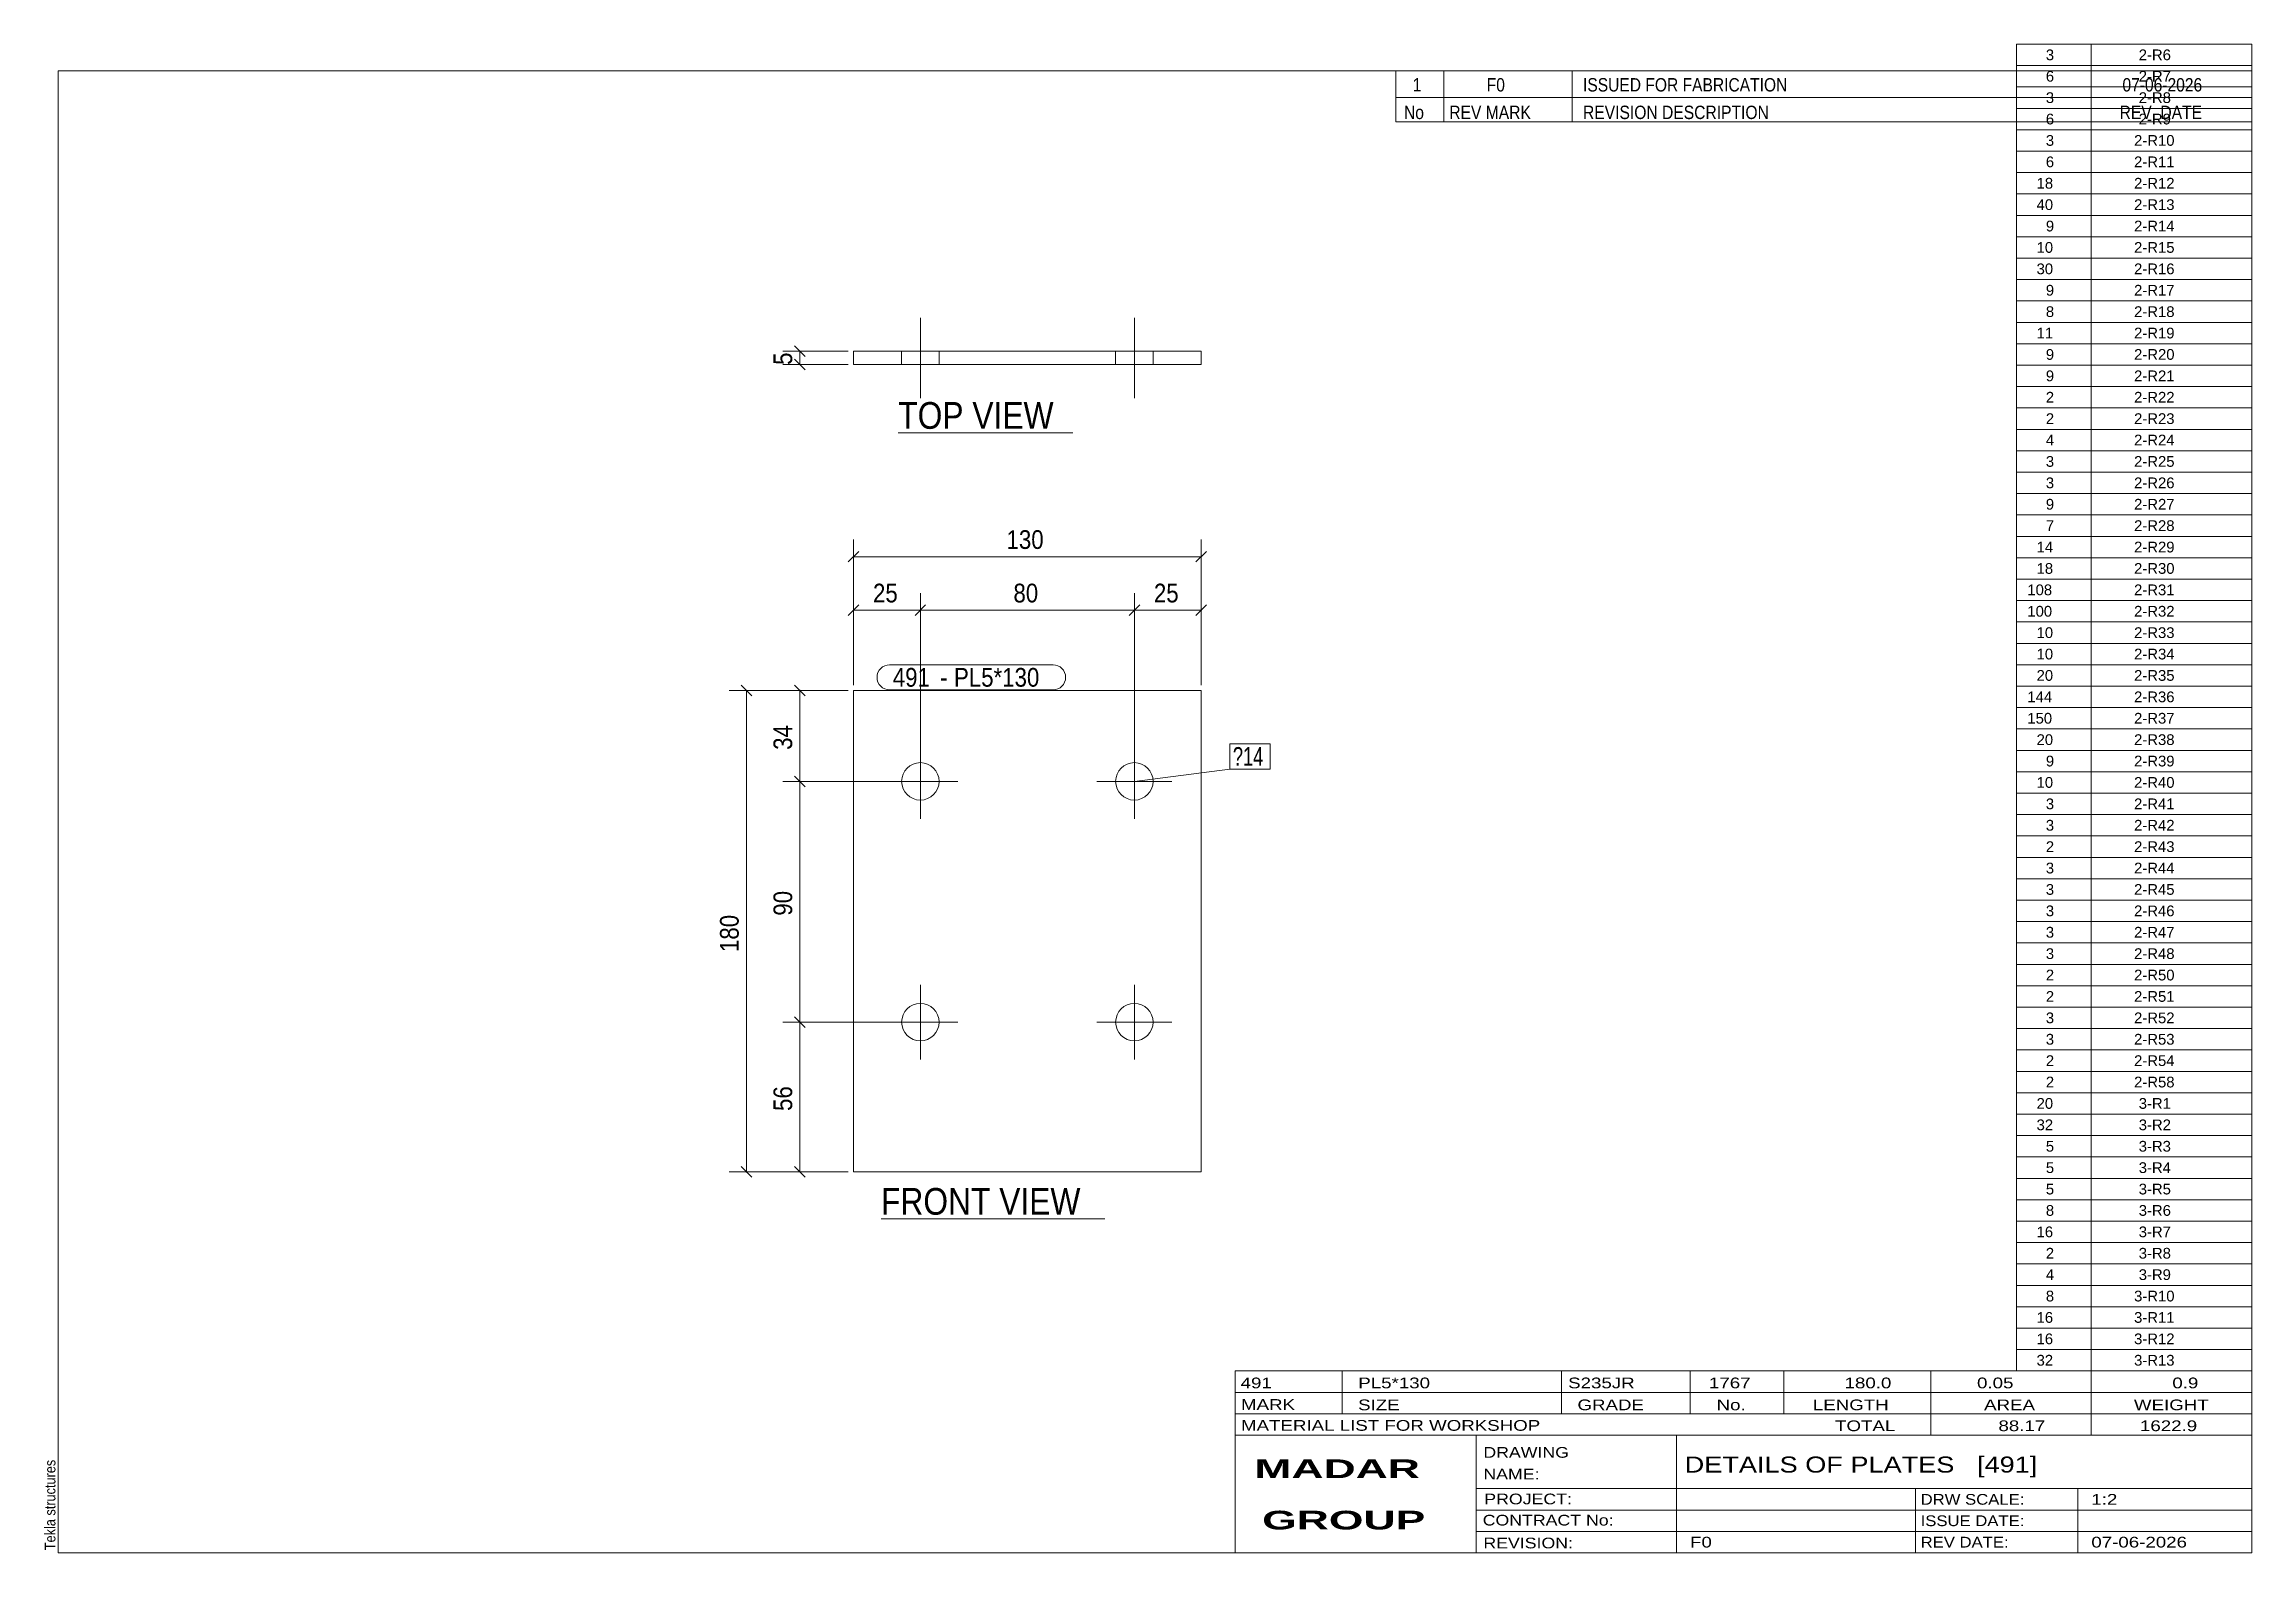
# Model space of a CAD drawing. Header units: millimetres. Extents: x 2 to 415, y 5 to 287.
import ezdxf

# ---------------------------------------------------------------- set-up
doc = ezdxf.new("R2010")
doc.units = ezdxf.units.MM
doc.linetypes.add('XKITLINE00', pattern=[0])
for name, color, linetype, lineweight in [('Bolt', 3, 'Continuous', 0), ('BoltMark', 7, 'Continuous', 0), ('Dimensions', 7, 'Continuous', 0), ('DrawingSheet', 5, 'Continuous', 0), ('OtherObjectType', 7, 'Continuous', 0), ('Part', 2, 'Continuous', 0), ('PartMark', 7, 'Continuous', 0)]:
    doc.layers.add(name, color=color, linetype=linetype, lineweight=lineweight)
doc.styles.add('ARIAL', font='ARIAL.TTF')
doc.styles.add('ARIAL_BOLD', font='ARIALBD.TTF')
doc.styles.add('ARIAL_NARROW', font='ARIALN.TTF')

# ---------------------------------------------------------------- blocks, each defined once
blk = doc.blocks.new('*A1')
at = {"layer": 'Bolt', "color": 3, "linetype": 'XKITLINE00', "lineweight": 0}
for p, q in [((166.15, 156.2), (166.15, 142.2)), ((206.15, 156.2), (206.15, 142.2)), ((159.15, 149.2), (173.15, 149.2)), ((199.15, 149.2), (213.15, 149.2)), ((166.15, 111.2), (166.15, 97.2)), ((206.15, 111.2), (206.15, 97.2)), ((159.15, 104.2), (173.15, 104.2)), ((199.15, 104.2), (213.15, 104.2))]:
    blk.add_line(p, q, dxfattribs=at)
for centre in [(166.15, 149.2), (206.15, 149.2), (166.15, 104.2), (206.15, 104.2)]:
    blk.add_circle(centre, 3.5, dxfattribs=at)
blk = doc.blocks.new('*A2')
at = {"layer": 'Part', "color": 2, "linetype": 'XKITLINE00', "lineweight": 0}
for p, q in [((153.65, 76.2), (153.65, 166.2)), ((153.65, 166.2), (218.65, 166.2)), ((218.65, 76.2), (218.65, 166.2)), ((153.65, 76.2), (218.65, 76.2))]:
    blk.add_line(p, q, dxfattribs=at)
blk = doc.blocks.new('*A3')
at = {"layer": 'Bolt', "color": 3, "linetype": 'XKITLINE00', "lineweight": 0}
for p, q in [((166.15, 220.85), (166.15, 235.85)), ((166.15, 220.85), (166.15, 235.85)), ((206.15, 220.85), (206.15, 235.85)), ((206.15, 220.85), (206.15, 235.85)), ((162.65, 229.6), (162.65, 227.1)), ((162.65, 229.6), (162.65, 227.1)), ((169.65, 229.6), (169.65, 227.1)), ((169.65, 229.6), (169.65, 227.1)), ((202.65, 229.6), (202.65, 227.1)), ((202.65, 229.6), (202.65, 227.1)), ((209.65, 229.6), (209.65, 227.1)), ((209.65, 229.6), (209.65, 227.1))]:
    blk.add_line(p, q, dxfattribs=at)
blk = doc.blocks.new('*A4')
at = {"layer": 'Part', "color": 2, "linetype": 'XKITLINE00', "lineweight": 0}
for p, q in [((153.65, 229.6), (218.65, 229.6)), ((153.65, 227.1), (153.65, 229.6)), ((218.65, 227.1), (153.65, 227.1)), ((218.65, 229.6), (218.65, 227.1))]:
    blk.add_line(p, q, dxfattribs=at)
blk = doc.blocks.new('*A5')
at = {"layer": 'DrawingSheet', "color": 5, "linetype": 'XKITLINE00', "lineweight": 0}
for p, q in [((415, 282), (5, 282)), ((5, 282), (5, 5)), ((415, 5), (415, 282)), ((5, 5), (415, 5))]:
    blk.add_line(p, q, dxfattribs=at)
at = {"layer": 'DrawingSheet', "color": 5, "style": 'ARIAL', "width": 0.85}
blk.add_text('Tekla structures', height=2, rotation=90, dxfattribs=at).set_placement((4.5, 5.5))
blk = doc.blocks.new('*A6')
at = {"layer": 'OtherObjectType', "color": 7, "linetype": 'XKITLINE00', "lineweight": 0}
for p, q in [((371, 287), (415, 287)), ((371, 287), (371, 287)), ((371, 283), (371, 287)), ((385, 287), (385, 287)), ((385, 283), (385, 287)), ((415, 287), (415, 287)), ((415, 283), (415, 287)), ((371, 283), (415, 283)), ((371, 279), (371, 283)), ((385, 279), (385, 283)), ((415, 279), (415, 283)), ((371, 279), (415, 279)), ((371, 275), (371, 279)), ((385, 275), (385, 279)), ((415, 275), (415, 279)), ((371, 275), (415, 275)), ((371, 271), (371, 275)), ((385, 271), (385, 275)), ((415, 271), (415, 275)), ((371, 271), (415, 271)), ((371, 267), (371, 271)), ((385, 267), (385, 271)), ((415, 267), (415, 271)), ((371, 267), (415, 267)), ((371, 263), (371, 267)), ((385, 263), (385, 267)), ((415, 263), (415, 267)), ((371, 263), (415, 263)), ((371, 259), (371, 263)), ((385, 259), (385, 263)), ((415, 259), (415, 263)), ((371, 259), (415, 259)), ((371, 255), (371, 259)), ((385, 255), (385, 259)), ((415, 255), (415, 259)), ((371, 255), (415, 255)), ((371, 251), (371, 255)), ((385, 251), (385, 255)), ((415, 251), (415, 255)), ((371, 251), (415, 251)), ((371, 247), (371, 251)), ((385, 247), (385, 251)), ((415, 247), (415, 251)), ((371, 247), (415, 247)), ((371, 243), (371, 247)), ((385, 243), (385, 247)), ((415, 243), (415, 247)), ((371, 243), (415, 243)), ((371, 239), (371, 243)), ((385, 239), (385, 243)), ((415, 239), (415, 243)), ((371, 239), (415, 239)), ((371, 235), (371, 239)), ((385, 235), (385, 239)), ((415, 235), (415, 239)), ((371, 235), (415, 235)), ((371, 231), (371, 235)), ((385, 231), (385, 235)), ((415, 231), (415, 235)), ((371, 231), (415, 231)), ((371, 227), (371, 231)), ((371, 227), (415, 227)), ((371, 223), (371, 227)), ((385, 227), (385, 231)), ((385, 223), (385, 227)), ((415, 227), (415, 231)), ((415, 223), (415, 227)), ((371, 223), (415, 223)), ((371, 219), (371, 223)), ((385, 219), (385, 223)), ((415, 219), (415, 223)), ((371, 219), (415, 219)), ((371, 215), (371, 219)), ((385, 215), (385, 219)), ((415, 215), (415, 219)), ((371, 215), (415, 215)), ((371, 211), (371, 215)), ((385, 211), (385, 215)), ((415, 211), (415, 215)), ((371, 211), (415, 211)), ((371, 207), (371, 211)), ((385, 207), (385, 211)), ((415, 207), (415, 211)), ((371, 207), (415, 207)), ((371, 203), (371, 207)), ((385, 203), (385, 207)), ((415, 203), (415, 207)), ((371, 203), (415, 203)), ((371, 199), (371, 203)), ((385, 199), (385, 203)), ((415, 199), (415, 203)), ((371, 199), (415, 199)), ((371, 195), (371, 199)), ((385, 195), (385, 199)), ((415, 195), (415, 199)), ((371, 195), (415, 195)), ((371, 191), (371, 195)), ((385, 191), (385, 195)), ((415, 191), (415, 195)), ((371, 191), (415, 191)), ((371, 187), (371, 191)), ((385, 187), (385, 191)), ((415, 187), (415, 191)), ((371, 187), (415, 187)), ((371, 183), (371, 187)), ((385, 183), (385, 187)), ((415, 183), (415, 187)), ((371, 183), (415, 183)), ((371, 179), (371, 183)), ((385, 179), (385, 183)), ((415, 179), (415, 183)), ((371, 179), (415, 179)), ((371, 175), (371, 179)), ((385, 175), (385, 179)), ((415, 175), (415, 179)), ((371, 175), (415, 175)), ((371, 171), (371, 175)), ((385, 171), (385, 175)), ((415, 171), (415, 175)), ((371, 171), (415, 171)), ((371, 167), (371, 171)), ((385, 167), (385, 171)), ((415, 167), (415, 171)), ((371, 167), (415, 167)), ((371, 163), (371, 167)), ((385, 163), (385, 167)), ((415, 163), (415, 167)), ((371, 163), (415, 163)), ((371, 159), (371, 163)), ((385, 159), (385, 163)), ((415, 159), (415, 163)), ((371, 159), (415, 159)), ((371, 155), (371, 159)), ((385, 155), (385, 159)), ((415, 155), (415, 159)), ((371, 155), (415, 155)), ((371, 151), (371, 155)), ((385, 151), (385, 155)), ((415, 151), (415, 155)), ((371, 151), (415, 151)), ((371, 147), (371, 151)), ((385, 147), (385, 151)), ((415, 147), (415, 151)), ((371, 147), (415, 147)), ((371, 143), (371, 147)), ((385, 143), (385, 147)), ((415, 143), (415, 147)), ((371, 143), (415, 143)), ((371, 139), (371, 143)), ((385, 139), (385, 143)), ((415, 139), (415, 143)), ((371, 139), (415, 139)), ((371, 135), (371, 139)), ((385, 135), (385, 139)), ((415, 135), (415, 139)), ((371, 135), (415, 135)), ((371, 131), (371, 135)), ((385, 131), (385, 135)), ((415, 131), (415, 135)), ((371, 131), (415, 131)), ((371, 127), (371, 131)), ((385, 127), (385, 131)), ((415, 127), (415, 131)), ((371, 127), (415, 127)), ((371, 123), (371, 127)), ((385, 123), (385, 127)), ((415, 123), (415, 127)), ((371, 123), (415, 123)), ((371, 119), (371, 123)), ((385, 119), (385, 123)), ((415, 119), (415, 123)), ((371, 119), (415, 119)), ((371, 115), (371, 119)), ((385, 115), (385, 119)), ((415, 115), (415, 119)), ((371, 115), (415, 115)), ((371, 111), (371, 115)), ((385, 111), (385, 115)), ((415, 111), (415, 115)), ((371, 111), (415, 111)), ((371, 107), (371, 111)), ((385, 107), (385, 111)), ((415, 107), (415, 111)), ((371, 107), (415, 107)), ((371, 103), (371, 107)), ((385, 103), (385, 107)), ((415, 103), (415, 107)), ((371, 103), (415, 103)), ((371, 99), (371, 103)), ((385, 99), (385, 103)), ((415, 99), (415, 103)), ((371, 99), (415, 99)), ((371, 95), (371, 99)), ((371, 95), (415, 95)), ((371, 91), (371, 95)), ((385, 95), (385, 99)), ((385, 91), (385, 95)), ((415, 95), (415, 99)), ((415, 91), (415, 95)), ((371, 91), (415, 91)), ((371, 87), (371, 91)), ((385, 87), (385, 91)), ((415, 87), (415, 91)), ((371, 87), (415, 87)), ((371, 83), (371, 87)), ((385, 83), (385, 87)), ((415, 83), (415, 87)), ((371, 83), (415, 83)), ((371, 79), (371, 83)), ((385, 79), (385, 83)), ((415, 79), (415, 83)), ((371, 79), (415, 79)), ((371, 75), (371, 79)), ((385, 75), (385, 79)), ((415, 75), (415, 79)), ((371, 75), (415, 75)), ((371, 71), (371, 75)), ((385, 71), (385, 75)), ((415, 71), (415, 75)), ((371, 71), (415, 71)), ((371, 67), (371, 71)), ((385, 67), (385, 71)), ((415, 67), (415, 71)), ((371, 67), (415, 67)), ((371, 63), (371, 67)), ((385, 63), (385, 67)), ((415, 63), (415, 67)), ((371, 63), (415, 63)), ((371, 59), (371, 63)), ((385, 59), (385, 63)), ((415, 59), (415, 63)), ((371, 59), (415, 59)), ((371, 55), (371, 59)), ((385, 55), (385, 59)), ((415, 55), (415, 59)), ((371, 55), (415, 55)), ((371, 51), (371, 55)), ((385, 51), (385, 55)), ((415, 51), (415, 55)), ((371, 51), (415, 51)), ((371, 47), (371, 51)), ((385, 47), (385, 51)), ((415, 47), (415, 51)), ((371, 47), (415, 47)), ((371, 43), (371, 47)), ((385, 43), (385, 47)), ((415, 43), (415, 47)), ((371, 43), (415, 43)), ((371, 39), (371, 43)), ((385, 39), (385, 43)), ((415, 39), (415, 43)), ((371, 39), (415, 39))]:
    blk.add_line(p, q, dxfattribs=at)
at = {"layer": 'OtherObjectType', "color": 7, "style": 'ARIAL_NARROW', "width": 1.211571}
for s, p in [('3', (376.5, 284)), ('2-R6', (393.86, 284)), ('6', (376.5, 280)), ('2-R7', (393.86, 280)), ('3', (376.5, 276)), ('2-R8', (393.86, 276)), ('6', (376.5, 272)), ('2-R9', (393.86, 272)), ('3', (376.5, 268)), ('2-R10', (392.99, 268)), ('6', (376.5, 264)), ('2-R11', (392.99, 264)), ('18', (374.77, 260)), ('2-R12', (392.99, 260)), ('40', (374.77, 256)), ('2-R13', (392.99, 256)), ('9', (376.5, 252)), ('2-R14', (392.99, 252)), ('10', (374.77, 248)), ('2-R15', (392.99, 248)), ('30', (374.77, 244)), ('2-R16', (392.99, 244)), ('9', (376.5, 240)), ('2-R17', (392.99, 240)), ('8', (376.5, 236)), ('2-R18', (392.99, 236)), ('11', (374.77, 232)), ('2-R19', (392.99, 232)), ('9', (376.5, 228)), ('2-R20', (392.99, 228)), ('9', (376.5, 224)), ('2-R21', (392.99, 224)), ('2', (376.5, 220)), ('2-R22', (392.99, 220)), ('2', (376.5, 216)), ('2-R23', (392.99, 216)), ('4', (376.5, 212)), ('2-R24', (392.99, 212)), ('3', (376.5, 208)), ('2-R25', (392.99, 208)), ('3', (376.5, 204)), ('2-R26', (392.99, 204)), ('9', (376.5, 200)), ('2-R27', (392.99, 200)), ('14', (374.77, 192)), ('7', (376.5, 196)), ('2-R28', (392.99, 196)), ('2-R29', (392.99, 192)), ('18', (374.77, 188)), ('2-R30', (392.99, 188)), ('108', (373.04, 184)), ('2-R31', (392.99, 184)), ('100', (373.04, 180)), ('2-R32', (392.99, 180)), ('10', (374.77, 176)), ('2-R33', (392.99, 176)), ('10', (374.77, 172)), ('2-R34', (392.99, 172)), ('20', (374.77, 168)), ('2-R35', (392.99, 168)), ('144', (373.04, 164)), ('2-R36', (392.99, 164)), ('150', (373.04, 160)), ('2-R37', (392.99, 160)), ('20', (374.77, 156)), ('2-R38', (392.99, 156)), ('9', (376.5, 152)), ('2-R39', (392.99, 152)), ('10', (374.77, 148)), ('2-R40', (392.99, 148)), ('3', (376.5, 144)), ('2-R41', (392.99, 144)), ('3', (376.5, 140)), ('2-R42', (392.99, 140)), ('2', (376.5, 136)), ('2-R43', (392.99, 136)), ('3', (376.5, 132)), ('2-R44', (392.99, 132)), ('3', (376.5, 128)), ('2-R45', (392.99, 128)), ('3', (376.5, 124)), ('2-R46', (392.99, 124)), ('3', (376.5, 120)), ('2-R47', (392.99, 120)), ('3', (376.5, 116)), ('2-R48', (392.99, 116)), ('2', (376.5, 112)), ('2-R50', (392.99, 112)), ('2', (376.5, 108)), ('2-R51', (392.99, 108)), ('3', (376.5, 104)), ('2-R52', (392.99, 104)), ('3', (376.5, 100)), ('2-R53', (392.99, 100)), ('2', (376.5, 96)), ('2-R54', (392.99, 96)), ('2', (376.5, 92)), ('2-R58', (392.99, 92)), ('20', (374.77, 88)), ('3-R1', (393.86, 88)), ('32', (374.77, 84)), ('3-R2', (393.86, 84)), ('5', (376.5, 80)), ('3-R3', (393.86, 80)), ('5', (376.5, 76)), ('3-R4', (393.86, 76)), ('5', (376.5, 72)), ('3-R5', (393.86, 72)), ('16', (374.77, 64)), ('8', (376.5, 68)), ('3-R6', (393.86, 68)), ('3-R7', (393.86, 64)), ('2', (376.5, 60)), ('3-R8', (393.86, 60)), ('4', (376.5, 56)), ('3-R9', (393.86, 56)), ('8', (376.5, 52)), ('3-R10', (392.99, 52)), ('16', (374.77, 48)), ('3-R11', (392.99, 48)), ('16', (374.77, 44)), ('3-R12', (392.99, 44)), ('32', (374.77, 40)), ('3-R13', (392.99, 40))]:
    blk.add_text(s, height=2, dxfattribs=at).set_placement(p)
blk = doc.blocks.new('*A7')
at = {"layer": 'OtherObjectType', "color": 7, "linetype": 'XKITLINE00', "lineweight": 0}
for p, q in [((255, 282), (415, 282)), ((415, 282), (255, 282)), ((255, 282), (255, 277)), ((264, 282), (264, 277)), ((288, 282), (288, 277)), ((385, 282), (385, 277)), ((415, 282), (415, 277)), ((255, 277), (415, 277)), ((255, 277), (255, 272.5)), ((255, 277), (415, 277)), ((264, 277), (264, 272.5)), ((288, 277), (288, 272.5)), ((385, 277), (385, 272.5)), ((415, 277), (415, 272.5)), ((415, 272.5), (255, 272.5))]:
    blk.add_line(p, q, dxfattribs=at)
at = {"layer": 'OtherObjectType', "color": 7, "style": 'ARIAL_NARROW'}
for s, width, p in [('1', 1.017001, (258.16, 278.15)), ('F0', 1.017001, (272, 278.15)), ('ISSUED FOR FABRICATION', 1.017001, (290, 278.15)), ('07-06-2026', 1.017001, (390.82, 278.15)), ('No', 1.02, (256.54, 273)), ('REV MARK', 1.02, (265, 273)), ('REVISION DESCRIPTION', 1.02, (290, 273)), ('REV. DATE', 1.02, (390.28, 273))]:
    blk.add_text(s, height=2.5, dxfattribs=dict(at, width=width)).set_placement(p)
blk = doc.blocks.new('*A8')
at = {"layer": 'OtherObjectType', "color": 7, "linetype": 'XKITLINE00', "lineweight": 0}
for p, q in [((225, 39), (415, 39)), ((225, 39), (225, 35)), ((225, 39), (415, 39)), ((245, 35), (245, 39)), ((286, 35), (286, 39)), ((310, 35), (310, 39)), ((327.5, 35), (327.5, 39)), ((355, 35), (355, 39)), ((385, 35), (385, 39)), ((415, 35), (415, 39)), ((225, 35), (415, 35)), ((225, 35), (225, 5)), ((225, 35), (415, 35)), ((245, 31), (245, 35)), ((286, 31), (286, 35)), ((310, 31), (310, 35)), ((327.5, 31), (327.5, 35)), ((355, 31), (355, 35)), ((385, 31), (385, 35)), ((415, 31), (415, 35)), ((225, 31), (415, 31)), ((355, 27), (355, 31)), ((385, 27), (385, 31)), ((415, 27), (415, 31)), ((225, 27), (415, 27)), ((270, 21), (270, 27)), ((307.5, 17), (307.5, 27)), ((415, 21), (415, 27)), ((270, 21), (270, 5)), ((415, 17), (415, 21)), ((270, 17), (415, 17)), ((307.5, 5), (307.5, 17)), ((352.16, 13), (352.16, 17)), ((382.5, 5), (382.5, 17)), ((415, 13), (415, 17)), ((270, 13), (415, 13)), ((352.16, 5), (352.16, 13)), ((415, 9), (415, 13)), ((270, 9), (415, 9)), ((415, 5), (415, 9)), ((225, 5), (415, 5)), ((262.5, 5), (415, 5))]:
    blk.add_line(p, q, dxfattribs=at)
at = {"layer": 'OtherObjectType', "color": 7, "style": 'ARIAL_NARROW'}
for s, height, width, p in [('491', 2, 1.525501, (226.01, 35.76)), ('PL5*130', 2, 1.525501, (248, 35.76)), ('S235JR', 2, 1.525501, (287.22, 35.76)), ('1767', 2, 1.525501, (313.54, 35.76)), ('180.0', 2, 1.525501, (338.88, 35.76)), ('0.05', 2, 1.525501, (363.64, 35.76)), ('0.9', 2, 1.525501, (400.14, 35.76)), ('MARK', 2, 1.525501, (226.08, 31.73)), ('SIZE', 2, 1.525501, (247.96, 31.66)), ('GRADE', 2, 1.525501, (288.96, 31.66)), ('No.', 2, 1.525501, (314.96, 31.66)), ('LENGTH', 2, 1.525501, (332.96, 31.66)), ('AREA', 2, 1.525501, (364.96, 31.66)), ('WEIGHT', 2, 1.525501, (392.96, 31.66)), ('MATERIAL LIST FOR WORKSHOP', 2, 1.525501, (226.08, 27.82)), ('TOTAL', 2, 1.525501, (337.1, 27.75)), ('88.17', 2, 1.525501, (367.64, 27.75)), ('1622.9', 2, 1.525501, (394.09, 27.75)), ('DRAWING', 2, 1.445, (271.38, 22.78)), ('NAME:', 2, 1.445, (271.38, 18.72)), ('DETAILS OF PLATES   [491]', 3, 1.474651, (309, 20)), ('PROJECT:', 2, 1.445, (271.55, 14.07)), ('DRW SCALE:', 2, 1.36, (353.1, 14)), ('1:2', 2, 1.525501, (385, 14)), ('CONTRACT No:', 2, 1.445, (271.25, 10.11)), ('ISSUE DATE:', 2, 1.36, (353.1, 10)), ('REVISION:', 2, 1.445, (271.38, 5.84)), ('F0', 2, 1.525501, (310, 6)), ('REV DATE:', 2, 1.36, (353.1, 6)), ('07-06-2026', 2, 1.525501, (385, 6))]:
    blk.add_text(s, height=height, dxfattribs=dict(at, width=width)).set_placement(p)
at = {"layer": 'OtherObjectType', "color": 1, "style": 'ARIAL_BOLD', "width": 1.7}
for s, p in [('MADAR ', (228.58, 18.97)), ('GROUP', (230.03, 9.37))]:
    blk.add_text(s, height=3.5, dxfattribs=at).set_placement(p)
blk = doc.blocks.new('*A9')
at = {"layer": 'Dimensions', "color": 7, "linetype": 'XKITLINE00', "lineweight": 0}
for p, q in [((153.65, 167.2), (153.65, 194.4)), ((218.65, 167.2), (218.65, 194.4)), ((154.64, 192.19), (152.66, 190.21)), ((153.65, 191.2), (218.65, 191.2)), ((219.64, 192.19), (217.66, 190.21))]:
    blk.add_line(p, q, dxfattribs=at)
at = {"layer": 'Dimensions', "color": 3}
for p in [(153.65, 191.2), (218.65, 191.2)]:
    blk.add_point(p, dxfattribs=at)
at = {"layer": 'Dimensions', "color": 3, "style": 'ARIAL', "width": 0.85}
blk.add_text('130', height=3.5, dxfattribs=at).set_placement((182.26, 192.65))
blk = doc.blocks.new('*A10')
at = {"layer": 'Dimensions', "color": 7, "linetype": 'XKITLINE00', "lineweight": 0}
for p, q in [((154.64, 182.19), (152.66, 180.21)), ((153.65, 167.2), (153.65, 184.4)), ((167.14, 182.19), (165.16, 180.21)), ((166.15, 150.2), (166.15, 184.4)), ((153.65, 181.2), (166.15, 181.2))]:
    blk.add_line(p, q, dxfattribs=at)
at = {"layer": 'Dimensions', "color": 3}
for p in [(153.65, 181.2), (166.15, 181.2)]:
    blk.add_point(p, dxfattribs=at)
at = {"layer": 'Dimensions', "color": 3, "style": 'ARIAL', "width": 0.85}
blk.add_text('25', height=3.5, dxfattribs=at).set_placement((157.3, 182.65))
blk = doc.blocks.new('*A11')
at = {"layer": 'Dimensions', "color": 7, "linetype": 'XKITLINE00', "lineweight": 0}
for p, q in [((167.14, 182.19), (165.16, 180.21)), ((166.15, 150.2), (166.15, 184.4)), ((207.14, 182.19), (205.16, 180.21)), ((206.15, 150.2), (206.15, 184.4)), ((166.15, 181.2), (206.15, 181.2))]:
    blk.add_line(p, q, dxfattribs=at)
at = {"layer": 'Dimensions', "color": 3}
for p in [(166.15, 181.2), (206.15, 181.2)]:
    blk.add_point(p, dxfattribs=at)
at = {"layer": 'Dimensions', "color": 3, "style": 'ARIAL', "width": 0.85}
blk.add_text('80', height=3.5, dxfattribs=at).set_placement((183.55, 182.65))
blk = doc.blocks.new('*A12')
at = {"layer": 'Dimensions', "color": 7, "linetype": 'XKITLINE00', "lineweight": 0}
for p, q in [((207.14, 182.19), (205.16, 180.21)), ((206.15, 150.2), (206.15, 184.4)), ((219.64, 182.19), (217.66, 180.21)), ((218.65, 167.2), (218.65, 184.4)), ((206.15, 181.2), (218.65, 181.2))]:
    blk.add_line(p, q, dxfattribs=at)
at = {"layer": 'Dimensions', "color": 3}
for p in [(206.15, 181.2), (218.65, 181.2)]:
    blk.add_point(p, dxfattribs=at)
at = {"layer": 'Dimensions', "color": 3, "style": 'ARIAL', "width": 0.85}
blk.add_text('25', height=3.5, dxfattribs=at).set_placement((209.8, 182.65))
blk = doc.blocks.new('*A13')
at = {"layer": 'Dimensions', "color": 7, "linetype": 'XKITLINE00', "lineweight": 0}
for p, q in [((152.65, 166.2), (130.45, 166.2)), ((132.66, 167.19), (134.64, 165.21)), ((133.65, 76.2), (133.65, 166.2)), ((152.65, 76.2), (130.45, 76.2)), ((132.66, 77.19), (134.64, 75.21))]:
    blk.add_line(p, q, dxfattribs=at)
at = {"layer": 'Dimensions', "color": 3}
for p in [(133.65, 166.2), (133.65, 76.2)]:
    blk.add_point(p, dxfattribs=at)
at = {"layer": 'Dimensions', "color": 3, "style": 'ARIAL', "width": 0.85}
blk.add_text('180', height=3.5, rotation=90.0002, dxfattribs=at).set_placement((132.2, 117.31))
blk = doc.blocks.new('*A14')
at = {"layer": 'Dimensions', "color": 7, "linetype": 'XKITLINE00', "lineweight": 0}
for p, q in [((165.15, 104.2), (140.45, 104.2)), ((142.66, 105.19), (144.64, 103.21)), ((143.65, 76.2), (143.65, 104.2)), ((152.65, 76.2), (140.45, 76.2)), ((142.66, 77.19), (144.64, 75.21))]:
    blk.add_line(p, q, dxfattribs=at)
at = {"layer": 'Dimensions', "color": 3}
for p in [(143.65, 104.2), (143.65, 76.2)]:
    blk.add_point(p, dxfattribs=at)
at = {"layer": 'Dimensions', "color": 3, "style": 'ARIAL', "width": 0.85}
blk.add_text('56', height=3.5, rotation=90.0002, dxfattribs=at).set_placement((142.2, 87.6))
blk = doc.blocks.new('*A15')
at = {"layer": 'Dimensions', "color": 7, "linetype": 'XKITLINE00', "lineweight": 0}
for p, q in [((165.15, 149.2), (140.45, 149.2)), ((142.66, 150.19), (144.64, 148.21)), ((143.65, 104.2), (143.65, 149.2)), ((165.15, 104.2), (140.45, 104.2)), ((142.66, 105.19), (144.64, 103.21))]:
    blk.add_line(p, q, dxfattribs=at)
at = {"layer": 'Dimensions', "color": 3}
for p in [(143.65, 149.2), (143.65, 104.2)]:
    blk.add_point(p, dxfattribs=at)
at = {"layer": 'Dimensions', "color": 3, "style": 'ARIAL', "width": 0.85}
blk.add_text('90', height=3.5, rotation=90.0002, dxfattribs=at).set_placement((142.2, 124.1))
blk = doc.blocks.new('*A16')
at = {"layer": 'Dimensions', "color": 7, "linetype": 'XKITLINE00', "lineweight": 0}
for p, q in [((152.65, 166.2), (140.45, 166.2)), ((142.66, 167.19), (144.64, 165.21)), ((143.65, 149.2), (143.65, 166.2)), ((165.15, 149.2), (140.45, 149.2)), ((142.66, 150.19), (144.64, 148.21))]:
    blk.add_line(p, q, dxfattribs=at)
at = {"layer": 'Dimensions', "color": 3}
for p in [(143.65, 166.2), (143.65, 149.2)]:
    blk.add_point(p, dxfattribs=at)
at = {"layer": 'Dimensions', "color": 3, "style": 'ARIAL', "width": 0.85}
blk.add_text('34', height=3.5, rotation=90.0002, dxfattribs=at).set_placement((142.2, 155.1))
blk = doc.blocks.new('*A17')
at = {"layer": 'BoltMark', "color": 7, "linetype": 'XKITLINE00', "lineweight": 0}
for p, q in [((223.96, 156.21), (231.55, 156.21)), ((223.96, 151.51), (223.96, 156.21)), ((231.55, 151.51), (231.55, 156.21)), ((206.15, 149.2), (223.96, 151.51)), ((223.96, 151.51), (231.55, 151.51))]:
    blk.add_line(p, q, dxfattribs=at)
at = {"layer": 'BoltMark', "color": 3, "style": 'ARIAL_NARROW', "width": 0.85}
blk.add_text('?14', height=3.5, dxfattribs=at).set_placement((224.56, 152.11))
blk = doc.blocks.new('*A18')
at = {"layer": 'PartMark', "color": 7, "linetype": 'XKITLINE00', "lineweight": 0}
for p, q in [((160.4, 171), (190.95, 171)), ((160.4, 166.3), (190.95, 166.3))]:
    blk.add_line(p, q, dxfattribs=at)
for centre, start, end in [((160.4, 168.65), 90, 270), ((190.95, 168.65), 270, 90)]:
    blk.add_arc(centre, 2.35, start, end, dxfattribs=at)
at = {"layer": 'PartMark', "color": 1, "style": 'ARIAL', "width": 0.85}
blk.add_text('491', height=3.5, dxfattribs=at).set_placement((161, 166.9))
at = {"layer": 'PartMark', "color": 3, "style": 'ARIAL', "width": 0.85}
for s, p in [('PL5*130', (172.44, 166.9)), ('-', (169.84, 166.9))]:
    blk.add_text(s, height=3.5, dxfattribs=at).set_placement(p)
blk = doc.blocks.new('*A19')
at = {"layer": 'OtherObjectType', "color": 7, "linetype": 'XKITLINE00', "lineweight": 0}
blk.add_line((158.8, 67.45), (200.65, 67.45), dxfattribs=at)
at = {"layer": 'OtherObjectType', "color": 3, "style": 'ARIAL', "width": 0.85}
blk.add_text('FRONT VIEW', height=5, dxfattribs=at).set_placement((158.8, 68.2))
blk = doc.blocks.new('*A20')
at = {"layer": 'Dimensions', "color": 7, "linetype": 'XKITLINE00', "lineweight": 0}
for p, q in [((152.65, 229.6), (140.45, 229.6)), ((152.65, 227.1), (140.45, 227.1)), ((142.66, 230.59), (144.64, 228.61)), ((142.66, 228.09), (144.64, 226.11)), ((143.65, 227.1), (143.65, 229.6))]:
    blk.add_line(p, q, dxfattribs=at)
at = {"layer": 'Dimensions', "color": 3}
for p in [(143.65, 229.6), (143.65, 227.1)]:
    blk.add_point(p, dxfattribs=at)
at = {"layer": 'Dimensions', "color": 3, "style": 'ARIAL', "width": 0.85}
blk.add_text('5', height=3.5, rotation=90.0002, dxfattribs=at).set_placement((142.2, 227.05))
blk = doc.blocks.new('*A21')
at = {"layer": 'OtherObjectType', "color": 7, "linetype": 'XKITLINE00', "lineweight": 0}
blk.add_line((162.02, 214.35), (194.63, 214.35), dxfattribs=at)
at = {"layer": 'OtherObjectType', "color": 3, "style": 'ARIAL', "width": 0.85}
blk.add_text('TOP VIEW', height=5, dxfattribs=at).set_placement((162.02, 215.1))

msp = doc.modelspace()

# ---------------------------------------------------------------- block references
at = {"lineweight": 0}
for name in ['*A6', '*A5', '*A7', '*A3', '*A20', '*A4', '*A21', '*A9', '*A10', '*A11', '*A12', '*A18', '*A13', '*A16', '*A2', '*A1', '*A17', '*A15', '*A14', '*A19', '*A8']:
    msp.add_blockref(name, (0, 0), dxfattribs=at)

doc.saveas('drawing.dxf')
